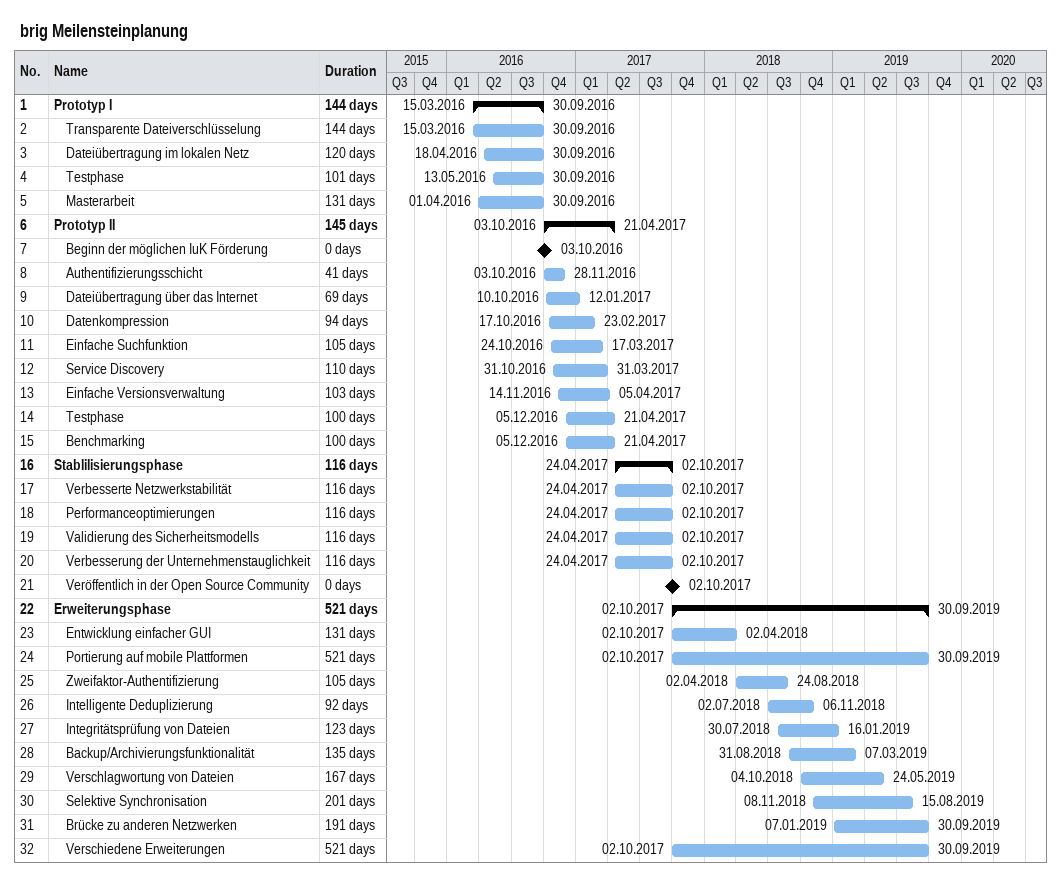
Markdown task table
brig Meilensteinplanung

| ID | Level | Task | Duration | Start | Finish |
|---|---|---|---|---|---|
| 1 | 1 | **Prototyp I** | 144d | 2016-03-15 | 2016-09-30 |
| 2 | 2 | Transparente Dateiverschlüsselung | 144d | 2016-03-15 | 2016-09-30 |
| 3 | 2 | Dateiübertragung im lokalen Netz | 120d | 2016-04-18 | 2016-09-30 |
| 4 | 2 | Testphase | 101d | 2016-05-13 | 2016-09-30 |
| 5 | 2 | Masterarbeit | 131d | 2016-04-01 | 2016-09-30 |
| 6 | 1 | **Prototyp II** | 145d | 2016-10-03 | 2017-04-21 |
| 7 | 2 | Beginn der möglichen IuK Förderung | 0d | 2016-10-03 | 2016-10-03 |
| 8 | 2 | Authentifizierungsschicht | 41d | 2016-10-03 | 2016-11-28 |
| 9 | 2 | Dateiübertragung über das Internet | 69d | 2016-10-10 | 2017-01-12 |
| 10 | 2 | Datenkompression | 94d | 2016-10-17 | 2017-02-23 |
| 11 | 2 | Einfache Suchfunktion | 105d | 2016-10-24 | 2017-03-17 |
| 12 | 2 | Service Discovery | 110d | 2016-10-31 | 2017-03-31 |
| 13 | 2 | Einfache Versionsverwaltung | 103d | 2016-11-14 | 2017-04-05 |
| 14 | 2 | Testphase | 100d | 2016-12-05 | 2017-04-21 |
| 15 | 2 | Benchmarking | 100d | 2016-12-05 | 2017-04-21 |
| 16 | 1 | **Stablilisierungsphase** | 116d | 2017-04-24 | 2017-10-02 |
| 17 | 2 | Verbesserte Netzwerkstabilität | 116d | 2017-04-24 | 2017-10-02 |
| 18 | 2 | Performanceoptimierungen | 116d | 2017-04-24 | 2017-10-02 |
| 19 | 2 | Validierung des Sicherheitsmodells | 116d | 2017-04-24 | 2017-10-02 |
| 20 | 2 | Verbesserung der Unternehmenstauglichkeit | 116d | 2017-04-24 | 2017-10-02 |
| 21 | 2 | Veröffentlich in der Open Source Community | 0d | 2017-10-02 | 2017-10-02 |
| 22 | 1 | **Erweiterungsphase** | 521d | 2017-10-02 | 2019-09-30 |
| 23 | 2 | Entwicklung einfacher GUI | 131d | 2017-10-02 | 2018-04-02 |
| 24 | 2 | Portierung auf mobile Plattformen | 521d | 2017-10-02 | 2019-09-30 |
| 25 | 2 | Zweifaktor-Authentifizierung | 105d | 2018-04-02 | 2018-08-24 |
| 26 | 2 | Intelligente Deduplizierung | 92d | 2018-07-02 | 2018-11-06 |
| 27 | 2 | Integritätsprüfung von Dateien | 123d | 2018-07-30 | 2019-01-16 |
| 28 | 2 | Backup/Archivierungsfunktionalität | 135d | 2018-08-31 | 2019-03-07 |
| 29 | 2 | Verschlagwortung von Dateien | 167d | 2018-10-04 | 2019-05-24 |
| 30 | 2 | Selektive Synchronisation | 201d | 2018-11-08 | 2019-08-15 |
| 31 | 2 | Brücke zu anderen Netzwerken | 191d | 2019-01-07 | 2019-09-30 |
| 32 | 2 | Verschiedene Erweiterungen | 521d | 2017-10-02 | 2019-09-30 |
